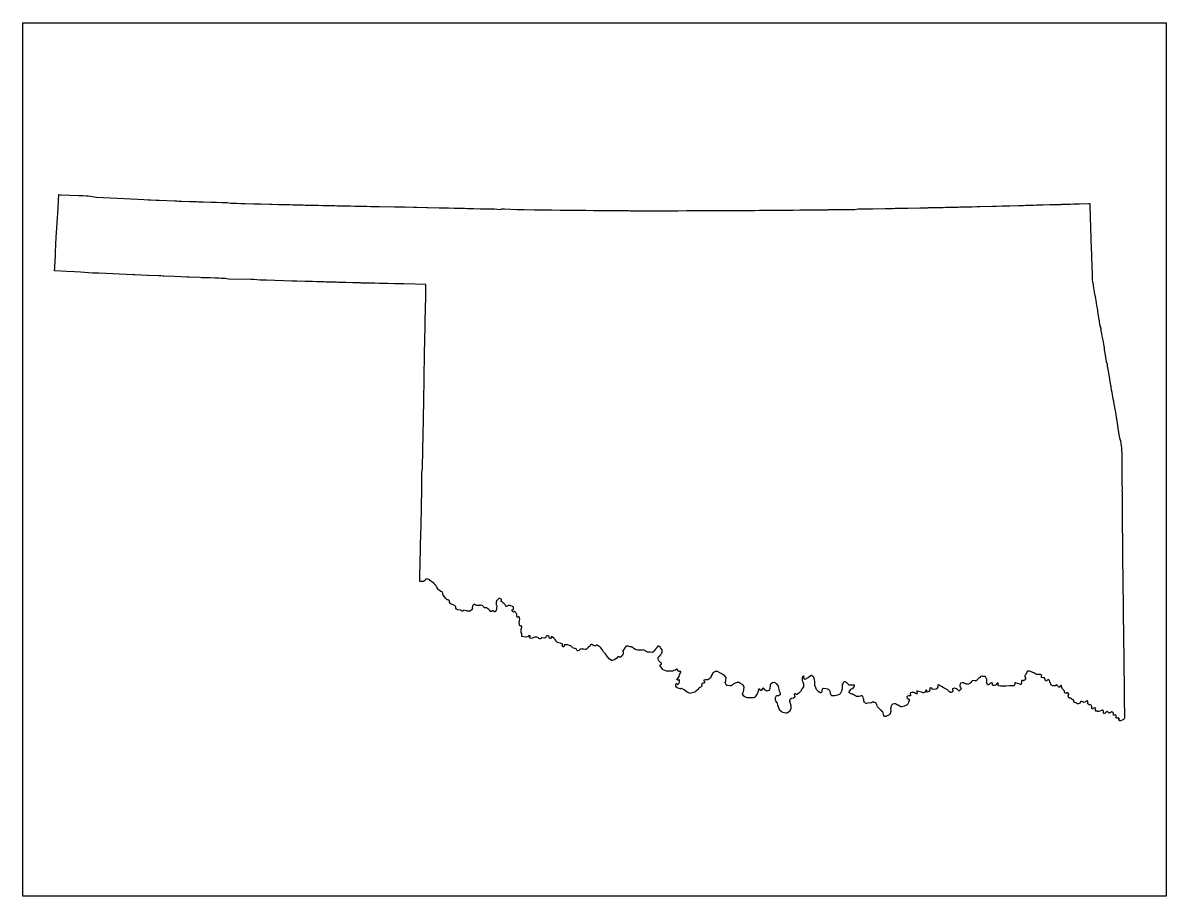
# Model space of a CAD drawing. Extents: x 0.1 to 10.9, y 0.1 to 8.4.
import ezdxf

# ---------------------------------------------------------------- set-up
doc = ezdxf.new("R2010")
doc.units = 0
doc.header["$MEASUREMENT"] = 0
doc.layers.add('STATE', color=7, linetype='CONTINUOUS')

# ---------------------------------------------------------------- blocks, each defined once
blk = doc.blocks.new('BLOCK_2')
at = {"layer": 'STATE'}
blk.add_lwpolyline([(0.093, 0.099), (0.093, 8.373), (10.92, 8.373), (10.92, 0.099), (0.093, 0.099)], dxfattribs=at)
at = {"layer": 'STATE', "color": 2}
for points in [[(1.53, 5.97), (1.427, 5.973), (1.423, 5.973), (1.42, 5.973), (1.4, 5.976), (1.377, 5.976), (1.28, 5.98), (1.273, 5.98), (1.153, 5.986), (1.14, 5.986), (0.813, 6), (0.753, 6.003), (0.64, 6.01), (0.583, 6.013), (0.51, 6.016), (0.393, 6.023), (0.397, 6.053), (0.397, 6.06), (0.4, 6.116), (0.403, 6.17), (0.403, 6.193), (0.407, 6.276), (0.41, 6.34), (0.427, 6.616), (0.427, 6.62), (0.433, 6.746), (0.45, 6.743), (0.457, 6.743), (0.62, 6.736), (0.65, 6.736), (0.66, 6.736), (0.693, 6.733), (0.713, 6.733), (0.733, 6.73), (0.787, 6.723), (0.987, 6.713), (1.183, 6.703), (1.24, 6.7), (1.283, 6.696), (1.293, 6.696), (1.303, 6.696), (1.357, 6.693), (1.383, 6.693), (1.533, 6.686), (1.55, 6.686), (1.567, 6.683), (1.597, 6.683), (1.673, 6.68), (1.707, 6.68), (1.71, 6.68), (1.717, 6.68), (1.737, 6.68), (1.757, 6.676), (1.8, 6.676), (1.877, 6.673), (1.927, 6.673), (1.98, 6.67), (2.027, 6.67), (2.063, 6.666), (2.07, 6.666), (2.117, 6.666), (2.157, 6.663), (2.197, 6.663), (2.28, 6.66), (2.323, 6.66), (2.343, 6.66), (2.347, 6.66), (2.433, 6.656), (2.453, 6.656), (2.513, 6.653), (2.517, 6.653), (2.573, 6.653), (2.623, 6.653), (2.65, 6.65), (2.657, 6.65), (2.683, 6.65), (2.7, 6.65), (2.747, 6.65), (2.767, 6.646), (2.81, 6.646), (2.827, 6.646), (2.873, 6.646), (2.89, 6.646), (2.93, 6.643), (2.937, 6.643), (2.98, 6.643), (2.987, 6.643), (3.037, 6.643), (3.043, 6.643), (3.047, 6.643), (3.07, 6.64), (3.12, 6.64), (3.14, 6.64), (3.19, 6.64), (3.193, 6.64), (3.237, 6.636), (3.24, 6.636), (3.283, 6.636), (3.313, 6.636), (3.35, 6.636), (3.387, 6.633), (3.42, 6.633), (3.467, 6.633), (3.613, 6.63), (3.693, 6.63), (3.7, 6.63), (3.703, 6.63), (3.71, 6.63), (3.793, 6.626), (3.823, 6.626), (3.92, 6.623), (3.923, 6.623), (3.927, 6.623), (3.933, 6.623), (4.037, 6.62), (4.073, 6.62), (4.123, 6.62), (4.177, 6.616), (4.19, 6.616), (4.25, 6.616), (4.277, 6.616), (4.303, 6.613), (4.327, 6.613), (4.337, 6.613), (4.363, 6.613), (4.423, 6.61), (4.443, 6.61), (4.46, 6.61), (4.5, 6.61), (4.503, 6.61), (4.507, 6.61), (4.51, 6.61), (4.527, 6.61), (4.56, 6.61), (4.617, 6.606), (4.63, 6.61), (4.653, 6.61), (4.77, 6.606), (4.803, 6.606), (4.83, 6.606), (4.833, 6.606), (4.84, 6.606), (4.94, 6.603), (4.947, 6.603), (5.033, 6.603), (5.04, 6.603), (5.057, 6.603), (5.077, 6.603), (5.09, 6.603), (5.1, 6.603), (5.18, 6.6), (5.23, 6.6), (5.243, 6.6), (5.31, 6.6), (5.327, 6.6), (5.333, 6.6), (5.37, 6.6), (5.42, 6.6), (5.423, 6.6), (5.497, 6.596), (5.533, 6.596), (5.623, 6.596), (5.69, 6.596), (5.7, 6.596), (5.767, 6.596), (5.77, 6.596), (5.78, 6.596), (5.833, 6.596), (5.843, 6.593), (5.853, 6.593), (5.98, 6.593), (6, 6.593), (6.013, 6.593), (6.033, 6.593), (6.05, 6.593), (6.083, 6.593), (6.107, 6.593), (6.127, 6.593), (6.203, 6.593), (6.21, 6.593), (6.217, 6.593), (6.22, 6.593), (6.257, 6.593), (6.297, 6.593), (6.38, 6.596), (6.4, 6.596), (6.487, 6.596), (6.507, 6.596), (6.51, 6.596), (6.527, 6.596), (6.61, 6.596), (6.617, 6.596), (6.663, 6.596), (6.68, 6.596), (6.713, 6.596), (6.717, 6.596), (6.743, 6.596), (6.763, 6.596), (6.787, 6.596), (6.807, 6.596), (6.87, 6.596), (6.883, 6.596), (6.973, 6.596), (6.987, 6.596), (6.997, 6.596), (7, 6.596), (7.023, 6.596), (7.07, 6.6), (7.123, 6.6), (7.187, 6.6), (7.24, 6.6), (7.25, 6.6), (7.26, 6.6), (7.28, 6.6), (7.3, 6.6), (7.303, 6.6), (7.37, 6.6), (7.377, 6.6), (7.387, 6.6), (7.45, 6.603), (7.46, 6.603), (7.497, 6.603), (7.51, 6.603), (7.513, 6.603), (7.517, 6.603), (7.533, 6.603), (7.537, 6.603), (7.567, 6.603), (7.577, 6.603), (7.627, 6.603), (7.66, 6.603), (7.663, 6.603), (7.713, 6.603), (7.723, 6.606), (7.73, 6.606), (7.733, 6.606), (7.76, 6.606), (7.763, 6.606), (7.86, 6.606), (7.943, 6.606), (7.973, 6.606), (8.003, 6.61), (8.103, 6.61), (8.127, 6.61), (8.143, 6.61), (8.26, 6.613), (8.263, 6.613), (8.267, 6.613), (8.313, 6.613), (8.333, 6.613), (8.353, 6.616), (8.37, 6.616), (8.407, 6.616), (8.41, 6.616), (8.413, 6.616), (8.417, 6.616), (8.42, 6.616), (8.423, 6.616), (8.477, 6.616), (8.587, 6.62), (8.627, 6.62), (8.66, 6.62), (8.67, 6.623), (8.69, 6.623), (8.73, 6.623), (8.733, 6.623), (8.74, 6.623), (8.797, 6.623), (8.81, 6.623), (8.833, 6.626), (8.857, 6.626), (8.867, 6.626), (8.883, 6.626), (8.887, 6.626), (8.913, 6.626), (8.92, 6.626), (8.923, 6.626), (8.94, 6.626), (8.95, 6.626), (8.967, 6.63), (8.977, 6.63), (9.003, 6.63), (9.007, 6.63), (9.017, 6.63), (9.02, 6.63), (9.023, 6.63), (9.027, 6.63), (9.033, 6.63), (9.037, 6.63), (9.05, 6.63), (9.067, 6.63), (9.083, 6.63), (9.13, 6.633), (9.143, 6.633), (9.157, 6.633), (9.277, 6.636), (9.307, 6.636), (9.313, 6.636), (9.367, 6.64), (9.37, 6.64), (9.377, 6.64), (9.417, 6.64), (9.423, 6.64), (9.44, 6.64), (9.523, 6.643), (9.543, 6.643), (9.567, 6.643), (9.57, 6.643), (9.587, 6.646), (9.667, 6.646), (9.693, 6.65), (9.707, 6.65), (9.717, 6.65), (9.737, 6.65), (9.743, 6.65), (9.757, 6.65), (9.82, 6.653), (9.863, 6.653), (9.87, 6.653), (9.88, 6.653), (9.923, 6.653), (9.927, 6.653), (9.93, 6.656), (9.933, 6.656), (9.937, 6.656), (9.947, 6.656), (9.96, 6.656), (9.973, 6.656), (10.01, 6.656), (10.043, 6.66), (10.047, 6.66), (10.053, 6.66), (10.057, 6.66), (10.063, 6.66), (10.073, 6.66), (10.087, 6.66), (10.097, 6.66), (10.1, 6.66), (10.187, 6.663), (10.197, 6.663), (10.197, 6.66), (10.197, 6.656), (10.197, 6.593), (10.2, 6.586), (10.2, 6.576), (10.2, 6.563), (10.2, 6.56), (10.2, 6.55), (10.2, 6.536), (10.2, 6.516), (10.2, 6.49), (10.203, 6.476), (10.203, 6.446), (10.203, 6.443), (10.203, 6.44), (10.203, 6.436), (10.203, 6.423), (10.203, 6.42), (10.203, 6.41), (10.203, 6.406), (10.207, 6.36), (10.207, 6.333), (10.207, 6.326), (10.207, 6.313), (10.21, 6.243), (10.21, 6.233), (10.213, 6.186), (10.213, 6.183), (10.213, 6.166), (10.213, 6.16), (10.213, 6.123), (10.213, 6.12), (10.217, 6.103), (10.217, 6.096), (10.217, 6.083), (10.217, 6.053), (10.217, 6.04), (10.22, 6.016), (10.22, 6.01), (10.22, 5.993), (10.22, 5.99), (10.22, 5.966), (10.22, 5.963), (10.22, 5.94), (10.223, 5.916), (10.227, 5.906), (10.23, 5.893), (10.23, 5.883), (10.24, 5.826), (10.243, 5.803), (10.243, 5.8), (10.247, 5.786), (10.247, 5.776), (10.25, 5.763), (10.257, 5.723), (10.257, 5.716), (10.257, 5.713), (10.26, 5.696), (10.27, 5.65), (10.27, 5.636), (10.273, 5.623), (10.273, 5.62), (10.277, 5.596), (10.28, 5.58), (10.28, 5.576), (10.283, 5.563), (10.287, 5.556), (10.287, 5.553), (10.287, 5.55), (10.287, 5.536), (10.29, 5.526), (10.29, 5.523), (10.293, 5.5), (10.297, 5.49), (10.297, 5.486), (10.297, 5.483), (10.297, 5.48), (10.3, 5.476), (10.3, 5.473), (10.3, 5.47), (10.303, 5.46), (10.303, 5.453), (10.303, 5.45), (10.307, 5.436), (10.307, 5.426), (10.307, 5.423), (10.31, 5.406), (10.32, 5.366), (10.327, 5.33), (10.333, 5.293), (10.333, 5.276), (10.34, 5.243), (10.343, 5.229), (10.343, 5.223), (10.347, 5.213), (10.347, 5.199), (10.353, 5.169), (10.353, 5.166), (10.36, 5.139), (10.36, 5.136), (10.363, 5.126), (10.363, 5.123), (10.363, 5.119), (10.367, 5.089), (10.37, 5.083), (10.37, 5.079), (10.37, 5.076), (10.383, 4.996), (10.383, 4.993), (10.387, 4.976), (10.39, 4.966), (10.39, 4.953), (10.393, 4.939), (10.393, 4.933), (10.397, 4.933), (10.397, 4.923), (10.397, 4.919), (10.397, 4.916), (10.403, 4.883), (10.407, 4.873), (10.407, 4.869), (10.41, 4.856), (10.413, 4.826), (10.413, 4.823), (10.42, 4.793), (10.423, 4.779), (10.437, 4.696), (10.44, 4.683), (10.447, 4.633), (10.45, 4.623), (10.45, 4.616), (10.457, 4.583), (10.46, 4.556), (10.46, 4.553), (10.463, 4.543), (10.463, 4.533), (10.47, 4.493), (10.47, 4.489), (10.483, 4.426), (10.487, 4.416), (10.49, 4.383), (10.497, 4.349), (10.5, 4.343), (10.497, 4.339), (10.497, 4.333), (10.497, 4.323), (10.497, 4.316), (10.5, 4.306), (10.5, 4.303), (10.5, 4.299), (10.5, 4.296), (10.5, 4.283), (10.5, 4.279), (10.5, 4.276), (10.5, 4.273), (10.5, 4.263), (10.5, 4.246), (10.5, 4.236), (10.5, 4.229), (10.5, 4.226), (10.5, 4.219), (10.5, 4.216), (10.5, 4.196), (10.5, 4.193), (10.5, 4.186), (10.5, 4.176), (10.5, 4.169), (10.5, 4.163), (10.5, 4.146), (10.5, 4.133), (10.5, 4.123), (10.5, 4.116), (10.5, 4.106), (10.5, 4.099), (10.5, 4.093), (10.5, 4.076), (10.5, 4.073), (10.5, 4.063), (10.5, 4.056), (10.5, 4.053), (10.5, 4.043), (10.5, 4.039), (10.5, 4.019), (10.5, 4.016), (10.5, 4.009), (10.503, 3.956), (10.5, 3.943), (10.503, 3.933), (10.503, 3.859), (10.503, 3.799), (10.503, 3.773), (10.503, 3.766), (10.503, 3.739), (10.503, 3.673), (10.503, 3.619), (10.503, 3.616), (10.503, 3.609), (10.503, 3.603), (10.503, 3.589), (10.503, 3.569), (10.503, 3.566), (10.503, 3.559), (10.503, 3.556), (10.507, 3.523), (10.507, 3.519), (10.507, 3.456), (10.507, 3.429), (10.507, 3.396), (10.507, 3.393), (10.507, 3.389), (10.507, 3.386), (10.507, 3.376), (10.507, 3.343), (10.507, 3.326), (10.507, 3.316), (10.507, 3.306), (10.507, 3.253), (10.507, 3.239), (10.507, 3.209), (10.51, 3.189), (10.51, 3.112), (10.51, 3.109), (10.51, 3.093), (10.51, 3.062), (10.51, 3.056), (10.51, 2.966), (10.513, 2.946), (10.513, 2.926), (10.513, 2.919), (10.513, 2.902), (10.513, 2.866), (10.513, 2.862), (10.513, 2.839), (10.513, 2.829), (10.513, 2.679), (10.517, 2.662), (10.517, 2.629), (10.517, 2.622), (10.517, 2.592), (10.517, 2.549), (10.517, 2.542), (10.517, 2.509), (10.517, 2.466), (10.52, 2.426), (10.52, 2.402), (10.52, 2.349), (10.52, 2.346), (10.52, 2.256), (10.52, 2.249), (10.52, 2.232), (10.52, 2.226), (10.523, 2.146), (10.523, 2.109), (10.523, 2.102), (10.523, 2.069), (10.523, 2.059), (10.523, 2.029), (10.523, 2.019), (10.523, 2.009), (10.523, 1.962), (10.523, 1.959), (10.523, 1.956), (10.523, 1.932), (10.523, 1.919), (10.523, 1.906), (10.523, 1.899), (10.527, 1.869), (10.527, 1.862), (10.527, 1.829), (10.527, 1.812), (10.527, 1.792), (10.523, 1.779), (10.52, 1.772), (10.517, 1.772), (10.503, 1.766), (10.487, 1.759), (10.483, 1.759), (10.477, 1.762), (10.473, 1.766), (10.473, 1.772), (10.477, 1.776), (10.477, 1.779), (10.473, 1.782), (10.47, 1.789), (10.463, 1.789), (10.457, 1.786), (10.45, 1.786), (10.447, 1.789), (10.443, 1.792), (10.447, 1.799), (10.447, 1.806), (10.447, 1.809), (10.44, 1.816), (10.43, 1.812), (10.423, 1.812), (10.42, 1.816), (10.42, 1.819), (10.423, 1.826), (10.423, 1.829), (10.42, 1.832), (10.413, 1.839), (10.41, 1.846), (10.403, 1.846), (10.397, 1.842), (10.393, 1.839), (10.39, 1.836), (10.383, 1.836), (10.377, 1.836), (10.373, 1.839), (10.37, 1.842), (10.367, 1.842), (10.367, 1.846), (10.36, 1.849), (10.353, 1.842), (10.35, 1.836), (10.347, 1.836), (10.343, 1.832), (10.333, 1.829), (10.33, 1.829), (10.327, 1.832), (10.327, 1.836), (10.327, 1.846), (10.327, 1.849), (10.327, 1.852), (10.327, 1.856), (10.323, 1.856), (10.32, 1.862), (10.313, 1.862), (10.283, 1.849), (10.277, 1.849), (10.273, 1.849), (10.27, 1.852), (10.253, 1.852), (10.25, 1.856), (10.25, 1.859), (10.25, 1.866), (10.25, 1.869), (10.253, 1.872), (10.25, 1.879), (10.243, 1.882), (10.24, 1.882), (10.237, 1.882), (10.233, 1.879), (10.233, 1.876), (10.23, 1.869), (10.223, 1.872), (10.217, 1.876), (10.217, 1.879), (10.217, 1.886), (10.217, 1.892), (10.213, 1.902), (10.21, 1.909), (10.2, 1.912), (10.197, 1.912), (10.19, 1.912), (10.187, 1.916), (10.18, 1.922), (10.18, 1.932), (10.18, 1.936), (10.18, 1.939), (10.18, 1.942), (10.177, 1.946), (10.173, 1.949), (10.17, 1.949), (10.167, 1.946), (10.163, 1.946), (10.153, 1.936), (10.14, 1.932), (10.13, 1.939), (10.123, 1.942), (10.12, 1.942), (10.117, 1.942), (10.113, 1.942), (10.11, 1.939), (10.107, 1.929), (10.107, 1.926), (10.103, 1.926), (10.09, 1.922), (10.08, 1.922), (10.07, 1.926), (10.057, 1.932), (10.053, 1.932), (10.05, 1.936), (10.047, 1.939), (10.047, 1.946), (10.047, 1.949), (10.047, 1.952), (10.043, 1.959), (10.04, 1.959), (10.037, 1.959), (10.033, 1.959), (10.033, 1.962), (10.03, 1.962), (10.023, 1.969), (10.013, 1.976), (10.01, 1.976), (10.003, 1.976), (10.003, 1.979), (10, 1.979), (9.993, 1.989), (9.993, 1.992), (9.993, 1.996), (9.993, 1.999), (9.997, 2.009), (9.997, 2.016), (9.993, 2.016), (9.993, 2.022), (9.99, 2.026), (9.987, 2.026), (9.98, 2.026), (9.977, 2.022), (9.973, 2.022), (9.967, 2.022), (9.96, 2.026), (9.957, 2.032), (9.957, 2.039), (9.953, 2.046), (9.943, 2.059), (9.937, 2.059), (9.933, 2.076), (9.93, 2.092), (9.93, 2.096), (9.927, 2.096), (9.923, 2.096), (9.92, 2.092), (9.913, 2.082), (9.913, 2.079), (9.907, 2.079), (9.903, 2.079), (9.9, 2.082), (9.897, 2.089), (9.89, 2.096), (9.88, 2.102), (9.873, 2.092), (9.87, 2.092), (9.863, 2.092), (9.857, 2.092), (9.853, 2.092), (9.85, 2.092), (9.847, 2.092), (9.837, 2.096), (9.833, 2.096), (9.82, 2.129), (9.817, 2.142), (9.81, 2.149), (9.803, 2.149), (9.8, 2.149), (9.793, 2.146), (9.79, 2.139), (9.78, 2.136), (9.777, 2.142), (9.773, 2.146), (9.773, 2.152), (9.77, 2.162), (9.767, 2.166), (9.763, 2.166), (9.757, 2.166), (9.743, 2.169), (9.74, 2.172), (9.74, 2.179), (9.74, 2.182), (9.743, 2.192), (9.737, 2.196), (9.73, 2.199), (9.707, 2.199), (9.7, 2.199), (9.693, 2.199), (9.687, 2.202), (9.683, 2.206), (9.677, 2.209), (9.667, 2.216), (9.627, 2.229), (9.623, 2.232), (9.613, 2.232), (9.61, 2.229), (9.607, 2.229), (9.587, 2.196), (9.583, 2.189), (9.583, 2.186), (9.583, 2.182), (9.583, 2.176), (9.587, 2.166), (9.587, 2.159), (9.583, 2.149), (9.58, 2.146), (9.573, 2.142), (9.57, 2.139), (9.567, 2.142), (9.56, 2.142), (9.557, 2.142), (9.553, 2.142), (9.55, 2.139), (9.55, 2.136), (9.55, 2.126), (9.55, 2.122), (9.55, 2.116), (9.547, 2.109), (9.543, 2.102), (9.533, 2.106), (9.513, 2.112), (9.497, 2.119), (9.487, 2.119), (9.487, 2.109), (9.487, 2.106), (9.48, 2.096), (9.48, 2.092), (9.463, 2.092), (9.437, 2.092), (9.403, 2.089), (9.4, 2.089), (9.397, 2.086), (9.393, 2.089), (9.383, 2.089), (9.35, 2.089), (9.333, 2.092), (9.33, 2.096), (9.33, 2.102), (9.333, 2.112), (9.33, 2.112), (9.327, 2.116), (9.323, 2.116), (9.32, 2.116), (9.313, 2.106), (9.31, 2.102), (9.297, 2.096), (9.283, 2.096), (9.277, 2.099), (9.277, 2.102), (9.277, 2.112), (9.273, 2.119), (9.267, 2.119), (9.26, 2.116), (9.253, 2.112), (9.247, 2.106), (9.243, 2.106), (9.24, 2.102), (9.237, 2.102), (9.233, 2.102), (9.23, 2.102), (9.227, 2.106), (9.223, 2.116), (9.22, 2.122), (9.223, 2.132), (9.223, 2.142), (9.223, 2.152), (9.213, 2.172), (9.21, 2.176), (9.21, 2.179), (9.207, 2.179), (9.2, 2.179), (9.18, 2.179), (9.18, 2.182), (9.163, 2.179), (9.157, 2.169), (9.15, 2.166), (9.12, 2.139), (9.107, 2.139), (9.09, 2.142), (9.083, 2.139), (9.08, 2.136), (9.07, 2.122), (9.06, 2.112), (9.047, 2.106), (9.03, 2.106), (9.027, 2.106), (9.023, 2.109), (9.013, 2.112), (9.007, 2.116), (9.007, 2.119), (8.997, 2.119), (8.987, 2.119), (8.973, 2.116), (8.973, 2.112), (8.967, 2.102), (8.967, 2.099), (8.967, 2.089), (8.97, 2.086), (8.97, 2.082), (8.973, 2.079), (8.98, 2.062), (8.977, 2.059), (8.973, 2.052), (8.967, 2.049), (8.957, 2.042), (8.953, 2.046), (8.937, 2.062), (8.933, 2.062), (8.92, 2.069), (8.917, 2.069), (8.897, 2.062), (8.897, 2.059), (8.897, 2.052), (8.9, 2.049), (8.9, 2.042), (8.897, 2.039), (8.897, 2.036), (8.89, 2.032), (8.883, 2.029), (8.877, 2.029), (8.877, 2.032), (8.873, 2.032), (8.87, 2.036), (8.863, 2.042), (8.85, 2.052), (8.823, 2.066), (8.817, 2.069), (8.81, 2.076), (8.793, 2.086), (8.78, 2.092), (8.773, 2.099), (8.76, 2.102), (8.757, 2.102), (8.757, 2.099), (8.757, 2.096), (8.757, 2.092), (8.757, 2.089), (8.757, 2.086), (8.757, 2.082), (8.757, 2.079), (8.75, 2.066), (8.75, 2.062), (8.747, 2.062), (8.74, 2.059), (8.713, 2.056), (8.703, 2.059), (8.7, 2.069), (8.693, 2.072), (8.69, 2.072), (8.687, 2.069), (8.683, 2.069), (8.683, 2.066), (8.683, 2.062), (8.683, 2.056), (8.683, 2.049), (8.68, 2.046), (8.673, 2.039), (8.657, 2.032), (8.653, 2.036), (8.653, 2.039), (8.653, 2.046), (8.653, 2.049), (8.65, 2.049), (8.643, 2.049), (8.643, 2.046), (8.637, 2.032), (8.627, 2.029), (8.623, 2.026), (8.62, 2.026), (8.613, 2.029), (8.603, 2.032), (8.577, 2.039), (8.563, 2.042), (8.56, 2.042), (8.557, 2.039), (8.56, 2.036), (8.56, 2.032), (8.563, 2.026), (8.563, 2.019), (8.56, 2.016), (8.557, 2.016), (8.547, 2.019), (8.537, 2.026), (8.533, 2.029), (8.527, 2.029), (8.513, 2.029), (8.503, 2.026), (8.5, 2.026), (8.5, 2.022), (8.497, 2.016), (8.5, 1.999), (8.5, 1.996), (8.483, 1.996), (8.47, 1.992), (8.467, 1.989), (8.463, 1.986), (8.467, 1.976), (8.47, 1.972), (8.473, 1.969), (8.477, 1.969), (8.48, 1.966), (8.487, 1.966), (8.487, 1.952), (8.48, 1.932), (8.477, 1.926)], [(1.91, 5.953), (1.867, 5.956), (1.833, 5.956), (1.827, 5.956), (1.823, 5.956), (1.817, 5.956), (1.787, 5.956), (1.77, 5.96), (1.667, 5.963), (1.66, 5.963), (1.657, 5.963), (1.65, 5.963), (1.53, 5.97)], [(8.477, 1.926), (8.47, 1.916), (8.467, 1.912), (8.457, 1.906), (8.447, 1.902), (8.44, 1.899), (8.417, 1.892), (8.407, 1.892), (8.393, 1.902), (8.383, 1.909), (8.377, 1.909), (8.357, 1.922), (8.347, 1.922), (8.33, 1.919), (8.327, 1.916), (8.323, 1.912), (8.32, 1.906), (8.317, 1.899), (8.317, 1.896), (8.313, 1.889), (8.313, 1.886), (8.313, 1.882), (8.31, 1.872), (8.313, 1.859), (8.313, 1.852), (8.313, 1.849), (8.31, 1.846), (8.31, 1.836), (8.303, 1.826), (8.3, 1.819), (8.3, 1.816), (8.297, 1.816), (8.277, 1.806), (8.27, 1.802), (8.267, 1.802), (8.263, 1.802), (8.257, 1.802), (8.253, 1.802), (8.247, 1.809), (8.243, 1.812), (8.243, 1.822), (8.24, 1.836), (8.237, 1.842), (8.237, 1.846), (8.233, 1.846), (8.223, 1.859), (8.22, 1.862), (8.217, 1.862), (8.193, 1.886), (8.187, 1.892), (8.183, 1.899), (8.183, 1.902), (8.18, 1.916), (8.177, 1.919), (8.173, 1.922), (8.173, 1.926), (8.17, 1.929), (8.16, 1.932), (8.153, 1.936), (8.15, 1.936), (8.143, 1.936), (8.14, 1.936), (8.137, 1.936), (8.13, 1.929), (8.127, 1.929), (8.093, 1.926), (8.077, 1.922), (8.073, 1.926), (8.063, 1.936), (8.057, 1.946), (8.057, 1.956), (8.057, 1.959), (8.057, 1.962), (8.057, 1.966), (8.053, 1.969), (8.05, 1.979), (8.047, 1.989), (8.043, 1.992), (8.04, 1.996), (8.037, 1.996), (8.03, 1.996), (8.027, 1.992), (8.013, 1.989), (7.997, 1.989), (7.993, 1.989), (7.987, 1.989), (7.97, 2.002), (7.963, 2.006), (7.96, 2.009), (7.957, 2.009), (7.953, 2.009), (7.953, 2.012), (7.947, 2.012), (7.93, 2.019), (7.927, 2.022), (7.92, 2.026), (7.917, 2.026), (7.917, 2.029), (7.917, 2.036), (7.92, 2.036), (7.923, 2.042), (7.94, 2.062), (7.95, 2.066), (7.957, 2.069), (7.963, 2.079), (7.967, 2.082), (7.967, 2.086), (7.97, 2.089), (7.97, 2.092), (7.97, 2.096), (7.967, 2.099), (7.96, 2.099), (7.943, 2.099), (7.937, 2.099), (7.933, 2.099), (7.92, 2.099), (7.917, 2.099), (7.9, 2.116), (7.89, 2.122), (7.887, 2.126), (7.88, 2.129), (7.873, 2.129), (7.87, 2.129), (7.867, 2.126), (7.863, 2.122), (7.86, 2.119), (7.857, 2.109), (7.853, 2.102), (7.853, 2.099), (7.853, 2.082), (7.853, 2.072), (7.853, 2.066), (7.853, 2.062), (7.85, 2.052), (7.847, 2.042), (7.847, 2.039), (7.843, 2.032), (7.84, 2.029), (7.837, 2.022), (7.833, 2.016), (7.83, 2.012), (7.827, 2.009), (7.823, 2.009), (7.817, 2.006), (7.807, 2.002), (7.783, 1.996), (7.777, 1.996), (7.767, 1.996), (7.757, 1.996), (7.753, 1.996), (7.75, 1.999), (7.747, 2.002), (7.74, 2.019), (7.74, 2.029), (7.737, 2.042), (7.733, 2.046), (7.73, 2.049), (7.727, 2.052), (7.717, 2.059), (7.713, 2.059), (7.697, 2.062), (7.673, 2.066), (7.67, 2.066), (7.667, 2.062), (7.663, 2.056), (7.66, 2.049), (7.66, 2.036), (7.657, 2.029), (7.65, 2.026), (7.643, 2.026), (7.63, 2.036), (7.623, 2.042), (7.62, 2.046), (7.61, 2.056), (7.603, 2.072), (7.593, 2.096), (7.593, 2.106), (7.593, 2.119), (7.593, 2.122), (7.593, 2.129), (7.59, 2.152), (7.587, 2.162), (7.583, 2.169), (7.58, 2.176), (7.577, 2.176), (7.577, 2.179), (7.573, 2.179), (7.57, 2.182), (7.57, 2.186), (7.567, 2.186), (7.563, 2.189), (7.56, 2.189), (7.55, 2.182), (7.547, 2.182), (7.547, 2.179), (7.533, 2.172), (7.527, 2.166), (7.5, 2.152), (7.497, 2.156), (7.493, 2.156), (7.493, 2.162), (7.49, 2.172), (7.49, 2.176), (7.493, 2.182), (7.49, 2.182), (7.487, 2.182), (7.483, 2.179), (7.48, 2.179), (7.477, 2.176), (7.473, 2.172), (7.473, 2.169), (7.473, 2.162), (7.473, 2.159), (7.473, 2.152), (7.473, 2.149), (7.473, 2.146), (7.473, 2.142), (7.48, 2.129), (7.487, 2.109), (7.487, 2.089), (7.487, 2.082), (7.473, 2.066), (7.47, 2.059), (7.457, 2.039), (7.447, 2.029), (7.44, 2.019), (7.423, 2.009), (7.42, 2.009), (7.413, 2.012), (7.41, 2.016), (7.407, 2.016), (7.403, 2.016), (7.4, 2.012), (7.397, 2.009), (7.4, 2.006), (7.4, 1.999), (7.403, 1.992), (7.403, 1.989), (7.397, 1.982), (7.393, 1.979), (7.39, 1.976), (7.387, 1.976), (7.373, 1.972), (7.363, 1.966), (7.357, 1.959), (7.357, 1.956), (7.353, 1.952), (7.353, 1.949), (7.353, 1.946), (7.353, 1.942), (7.357, 1.939), (7.357, 1.936), (7.363, 1.916), (7.367, 1.906), (7.367, 1.896), (7.367, 1.886), (7.367, 1.872), (7.363, 1.869), (7.36, 1.862), (7.36, 1.859), (7.357, 1.856), (7.357, 1.852), (7.353, 1.849), (7.343, 1.842), (7.34, 1.839), (7.337, 1.839), (7.333, 1.836), (7.33, 1.836), (7.327, 1.832), (7.323, 1.832), (7.317, 1.832), (7.303, 1.836), (7.29, 1.839), (7.287, 1.842), (7.283, 1.842), (7.273, 1.849), (7.273, 1.852), (7.267, 1.859), (7.26, 1.862), (7.26, 1.866), (7.25, 1.889), (7.243, 1.909), (7.24, 1.926), (7.233, 1.932), (7.223, 1.949), (7.22, 1.956), (7.22, 1.962), (7.22, 1.966), (7.22, 1.979), (7.223, 1.986), (7.227, 1.992), (7.23, 1.996), (7.23, 1.999), (7.233, 1.999), (7.243, 1.999), (7.25, 1.999), (7.26, 2.006), (7.267, 2.012), (7.267, 2.022), (7.26, 2.042), (7.25, 2.086), (7.25, 2.092), (7.247, 2.092), (7.243, 2.096), (7.243, 2.099), (7.24, 2.102), (7.233, 2.109), (7.223, 2.112), (7.217, 2.119), (7.213, 2.122), (7.21, 2.122), (7.197, 2.119), (7.193, 2.119), (7.18, 2.109), (7.177, 2.106), (7.173, 2.106), (7.17, 2.102), (7.17, 2.099), (7.17, 2.096), (7.167, 2.062), (7.16, 2.049), (7.16, 2.046), (7.157, 2.046), (7.14, 2.042), (7.133, 2.046), (7.13, 2.046), (7.123, 2.049), (7.123, 2.052), (7.12, 2.052), (7.113, 2.062), (7.11, 2.066), (7.107, 2.069), (7.103, 2.069), (7.097, 2.066), (7.093, 2.062), (7.093, 2.059), (7.087, 2.049), (7.083, 2.046), (7.077, 2.046), (7.077, 2.049), (7.073, 2.059), (7.07, 2.059), (7.063, 2.059), (7.06, 2.059), (7.06, 2.056), (7.057, 2.049), (7.057, 2.039), (7.047, 2.016), (7.033, 1.996), (7.027, 1.986), (7.023, 1.982), (7.017, 1.979), (7.003, 1.979), (6.98, 1.979), (6.97, 1.979), (6.953, 1.979), (6.93, 1.986), (6.92, 1.992), (6.913, 2.002), (6.907, 2.012), (6.91, 2.022), (6.913, 2.029), (6.913, 2.032), (6.917, 2.039), (6.92, 2.052), (6.923, 2.082), (6.92, 2.089), (6.913, 2.099), (6.91, 2.102), (6.89, 2.112), (6.88, 2.119), (6.877, 2.122), (6.873, 2.122), (6.87, 2.122), (6.867, 2.122), (6.86, 2.126), (6.857, 2.122), (6.84, 2.116), (6.833, 2.112), (6.823, 2.106), (6.82, 2.106), (6.81, 2.099), (6.8, 2.092), (6.797, 2.092), (6.793, 2.092), (6.79, 2.092), (6.767, 2.096), (6.763, 2.096), (6.757, 2.099), (6.753, 2.102), (6.75, 2.109), (6.747, 2.116), (6.743, 2.119), (6.743, 2.122), (6.743, 2.126), (6.747, 2.129), (6.75, 2.136), (6.75, 2.139), (6.753, 2.172), (6.73, 2.196), (6.7, 2.212), (6.673, 2.226), (6.667, 2.226), (6.66, 2.226), (6.653, 2.229), (6.653, 2.226), (6.633, 2.219), (6.627, 2.216), (6.623, 2.206), (6.613, 2.186), (6.61, 2.179), (6.607, 2.176), (6.607, 2.172), (6.603, 2.166), (6.6, 2.162), (6.593, 2.159), (6.59, 2.156), (6.58, 2.149), (6.577, 2.149), (6.573, 2.149), (6.567, 2.149), (6.557, 2.149), (6.543, 2.146), (6.543, 2.139), (6.547, 2.132), (6.547, 2.122), (6.547, 2.119), (6.543, 2.116), (6.54, 2.116), (6.533, 2.116), (6.52, 2.109), (6.523, 2.102), (6.523, 2.092), (6.523, 2.089), (6.517, 2.082), (6.497, 2.072), (6.493, 2.066), (6.493, 2.062), (6.49, 2.059), (6.46, 2.036), (6.457, 2.032), (6.43, 2.026), (6.42, 2.022), (6.413, 2.019), (6.407, 2.022), (6.383, 2.032), (6.37, 2.042), (6.357, 2.052), (6.337, 2.062), (6.333, 2.062), (6.333, 2.066), (6.33, 2.066), (6.327, 2.066), (6.32, 2.062), (6.317, 2.062), (6.307, 2.066), (6.297, 2.069), (6.287, 2.076), (6.283, 2.079), (6.277, 2.089), (6.277, 2.092), (6.277, 2.096), (6.277, 2.099), (6.28, 2.112), (6.283, 2.112), (6.29, 2.106), (6.293, 2.102), (6.3, 2.106), (6.303, 2.109), (6.31, 2.116), (6.313, 2.129), (6.313, 2.136), (6.313, 2.142), (6.313, 2.146), (6.313, 2.149), (6.31, 2.149), (6.3, 2.146), (6.297, 2.146), (6.29, 2.149), (6.287, 2.152), (6.287, 2.156), (6.29, 2.159), (6.297, 2.162), (6.303, 2.169), (6.31, 2.179), (6.313, 2.196), (6.313, 2.199), (6.323, 2.222), (6.323, 2.226), (6.32, 2.226), (6.313, 2.226), (6.31, 2.226), (6.307, 2.226), (6.303, 2.232), (6.3, 2.232), (6.3, 2.236), (6.297, 2.239), (6.29, 2.249), (6.287, 2.249), (6.283, 2.249), (6.277, 2.242), (6.273, 2.239), (6.27, 2.239), (6.257, 2.236), (6.25, 2.232), (6.233, 2.232), (6.233, 2.229), (6.223, 2.229), (6.207, 2.229), (6.197, 2.232), (6.19, 2.232), (6.157, 2.242), (6.153, 2.246), (6.15, 2.249), (6.13, 2.282), (6.13, 2.286), (6.13, 2.289), (6.13, 2.292), (6.133, 2.292), (6.137, 2.296), (6.14, 2.296), (6.14, 2.299), (6.14, 2.306), (6.137, 2.309), (6.133, 2.312), (6.117, 2.329), (6.113, 2.336), (6.11, 2.346), (6.11, 2.359), (6.113, 2.362), (6.117, 2.366), (6.12, 2.369), (6.12, 2.372), (6.127, 2.376), (6.13, 2.382), (6.133, 2.386), (6.133, 2.389), (6.137, 2.389), (6.137, 2.392), (6.14, 2.399), (6.143, 2.402), (6.147, 2.409), (6.147, 2.416), (6.147, 2.426), (6.147, 2.429), (6.147, 2.432), (6.133, 2.452), (6.127, 2.462), (6.123, 2.462), (6.12, 2.466), (6.107, 2.466), (6.1, 2.459), (6.09, 2.449), (6.09, 2.446), (6.083, 2.439), (6.07, 2.419), (6.067, 2.416), (6.053, 2.406), (6.027, 2.409), (6.017, 2.409), (6.01, 2.412), (5.997, 2.416), (5.987, 2.422), (5.983, 2.426), (5.967, 2.432), (5.957, 2.429), (5.95, 2.429), (5.947, 2.429), (5.943, 2.429), (5.94, 2.429), (5.933, 2.429), (5.917, 2.429), (5.903, 2.432), (5.897, 2.436), (5.893, 2.436), (5.88, 2.446), (5.877, 2.449), (5.873, 2.452), (5.87, 2.456), (5.867, 2.459), (5.863, 2.459), (5.86, 2.459), (5.857, 2.462), (5.847, 2.462), (5.843, 2.462), (5.817, 2.469), (5.813, 2.469), (5.813, 2.466), (5.797, 2.459), (5.797, 2.456), (5.793, 2.452), (5.777, 2.426), (5.773, 2.419), (5.777, 2.416), (5.777, 2.392), (5.773, 2.386), (5.757, 2.366), (5.753, 2.362), (5.75, 2.362), (5.75, 2.359), (5.747, 2.362), (5.743, 2.362), (5.74, 2.366), (5.737, 2.366), (5.733, 2.366), (5.73, 2.366), (5.727, 2.362), (5.723, 2.362), (5.72, 2.362), (5.72, 2.359), (5.72, 2.356), (5.717, 2.356), (5.717, 2.352), (5.717, 2.349), (5.713, 2.349), (5.697, 2.339), (5.683, 2.336), (5.673, 2.332), (5.67, 2.332), (5.667, 2.332), (5.647, 2.346), (5.62, 2.379), (5.617, 2.386), (5.61, 2.396), (5.59, 2.416), (5.583, 2.429), (5.58, 2.436), (5.567, 2.452), (5.56, 2.459), (5.533, 2.476), (5.527, 2.476), (5.52, 2.469), (5.517, 2.469), (5.513, 2.469), (5.51, 2.469), (5.507, 2.469), (5.493, 2.476), (5.49, 2.476), (5.48, 2.482), (5.473, 2.482), (5.47, 2.479), (5.467, 2.472), (5.447, 2.456), (5.44, 2.449), (5.43, 2.439), (5.427, 2.439), (5.423, 2.436), (5.417, 2.436), (5.403, 2.439), (5.393, 2.439), (5.39, 2.442), (5.373, 2.439), (5.37, 2.439), (5.367, 2.436), (5.367, 2.432), (5.363, 2.429), (5.363, 2.426), (5.36, 2.426), (5.35, 2.422), (5.347, 2.422), (5.343, 2.426), (5.34, 2.429), (5.337, 2.436), (5.337, 2.439), (5.333, 2.439), (5.333, 2.442), (5.33, 2.442), (5.323, 2.446), (5.317, 2.446), (5.3, 2.452), (5.287, 2.466), (5.283, 2.469), (5.277, 2.472), (5.253, 2.479), (5.24, 2.479), (5.227, 2.479), (5.223, 2.479), (5.22, 2.479), (5.22, 2.476), (5.22, 2.466), (5.217, 2.462), (5.21, 2.462), (5.207, 2.462), (5.203, 2.469), (5.2, 2.469), (5.2, 2.472), (5.203, 2.476), (5.203, 2.482), (5.203, 2.486), (5.2, 2.489), (5.18, 2.496), (5.16, 2.502), (5.147, 2.509), (5.147, 2.512), (5.143, 2.516), (5.137, 2.522), (5.137, 2.526), (5.123, 2.542), (5.11, 2.552), (5.107, 2.556), (5.1, 2.556), (5.097, 2.556), (5.097, 2.552), (5.097, 2.546), (5.097, 2.542), (5.09, 2.539), (5.087, 2.539), (5.08, 2.542), (5.077, 2.546), (5.077, 2.552), (5.073, 2.562), (5.067, 2.566), (5.06, 2.569), (5.05, 2.562), (5.047, 2.556), (5.047, 2.552), (5.047, 2.549), (5.043, 2.546), (5.033, 2.542), (5.007, 2.546), (5.003, 2.546), (5.003, 2.542), (5, 2.539), (4.997, 2.536), (4.99, 2.536), (4.98, 2.539), (4.98, 2.542), (4.977, 2.542), (4.97, 2.549), (4.96, 2.552), (4.953, 2.552), (4.94, 2.552), (4.927, 2.546), (4.92, 2.542), (4.907, 2.539), (4.897, 2.542), (4.893, 2.546), (4.89, 2.549), (4.89, 2.552), (4.893, 2.556), (4.897, 2.559), (4.897, 2.566), (4.893, 2.566), (4.883, 2.566), (4.877, 2.559), (4.857, 2.552), (4.823, 2.559), (4.82, 2.559), (4.82, 2.562), (4.817, 2.566), (4.82, 2.572), (4.82, 2.579), (4.82, 2.582), (4.82, 2.586), (4.813, 2.596), (4.813, 2.602), (4.813, 2.629), (4.817, 2.646), (4.817, 2.656), (4.813, 2.656), (4.81, 2.656), (4.807, 2.659), (4.8, 2.659), (4.8, 2.666), (4.797, 2.666), (4.797, 2.672), (4.793, 2.696), (4.793, 2.699), (4.797, 2.706), (4.8, 2.719), (4.797, 2.736), (4.797, 2.739), (4.797, 2.742), (4.79, 2.746), (4.787, 2.746), (4.783, 2.742), (4.78, 2.742), (4.773, 2.742), (4.773, 2.746), (4.77, 2.749), (4.77, 2.762), (4.77, 2.769), (4.767, 2.776), (4.763, 2.782), (4.76, 2.789), (4.753, 2.796), (4.75, 2.796), (4.747, 2.789), (4.74, 2.789), (4.727, 2.802), (4.727, 2.806), (4.723, 2.809), (4.72, 2.812), (4.723, 2.812), (4.727, 2.812), (4.733, 2.812), (4.737, 2.816), (4.74, 2.816), (4.74, 2.819), (4.74, 2.832), (4.74, 2.836), (4.737, 2.839), (4.707, 2.852), (4.703, 2.852), (4.7, 2.852), (4.693, 2.852), (4.683, 2.846), (4.673, 2.842), (4.67, 2.842), (4.67, 2.846), (4.667, 2.846), (4.667, 2.849), (4.663, 2.852), (4.663, 2.856), (4.657, 2.862), (4.653, 2.866), (4.65, 2.872), (4.643, 2.876), (4.643, 2.879), (4.633, 2.886), (4.623, 2.892), (4.623, 2.896), (4.623, 2.899), (4.627, 2.902), (4.627, 2.906), (4.627, 2.909), (4.623, 2.912), (4.61, 2.919), (4.603, 2.919), (4.6, 2.919), (4.597, 2.916), (4.58, 2.896), (4.58, 2.892), (4.577, 2.892), (4.577, 2.882), (4.577, 2.869), (4.577, 2.859), (4.58, 2.856), (4.583, 2.842), (4.577, 2.809), (4.573, 2.799), (4.57, 2.796), (4.567, 2.796), (4.567, 2.792), (4.563, 2.792), (4.56, 2.792), (4.547, 2.806), (4.533, 2.796), (4.523, 2.796), (4.517, 2.806), (4.507, 2.816), (4.497, 2.822), (4.487, 2.829), (4.483, 2.829), (4.48, 2.829), (4.477, 2.829), (4.467, 2.832), (4.463, 2.832), (4.457, 2.842), (4.453, 2.846), (4.45, 2.849), (4.433, 2.856), (4.43, 2.856), (4.423, 2.852), (4.417, 2.852), (4.393, 2.852), (4.383, 2.856), (4.377, 2.859), (4.377, 2.862), (4.367, 2.862), (4.363, 2.862), (4.357, 2.859), (4.35, 2.846), (4.347, 2.832), (4.35, 2.822), (4.347, 2.819), (4.347, 2.816), (4.333, 2.802), (4.33, 2.799), (4.3, 2.799), (4.297, 2.802), (4.293, 2.802), (4.27, 2.809), (4.263, 2.802), (4.26, 2.799), (4.257, 2.799), (4.253, 2.799), (4.25, 2.799), (4.25, 2.802), (4.243, 2.806), (4.237, 2.809), (4.213, 2.812), (4.2, 2.819), (4.193, 2.826), (4.193, 2.832), (4.193, 2.836), (4.193, 2.839), (4.19, 2.842), (4.187, 2.846), (4.187, 2.849), (4.173, 2.856), (4.167, 2.859), (4.16, 2.862), (4.147, 2.869), (4.13, 2.886), (4.133, 2.892), (4.133, 2.896), (4.123, 2.902), (4.12, 2.906), (4.11, 2.906), (4.1, 2.919), (4.073, 2.952), (4.07, 2.966), (4.07, 2.969), (4.063, 2.982), (4.053, 2.986), (4.04, 2.996), (4.03, 3.002), (4.013, 3.026), (4.01, 3.029), (4.007, 3.036), (4.007, 3.039), (4.003, 3.042), (4.003, 3.046), (4, 3.046), (3.993, 3.056), (3.99, 3.056), (3.99, 3.059), (3.98, 3.066), (3.98, 3.069), (3.977, 3.069), (3.957, 3.082), (3.957, 3.086), (3.947, 3.089), (3.947, 3.096), (3.94, 3.099), (3.937, 3.099), (3.92, 3.106), (3.91, 3.102), (3.907, 3.099), (3.907, 3.096), (3.903, 3.093), (3.897, 3.086), (3.887, 3.079), (3.883, 3.079), (3.87, 3.079), (3.857, 3.079), (3.853, 3.079), (3.853, 3.093), (3.857, 3.296), (3.86, 3.349), (3.86, 3.446), (3.863, 3.503), (3.863, 3.506), (3.867, 3.759), (3.873, 3.983), (3.873, 4.013), (3.873, 4.113), (3.877, 4.149), (3.877, 4.153), (3.88, 4.329), (3.883, 4.469), (3.887, 4.616), (3.887, 4.623), (3.89, 4.799), (3.893, 4.993), (3.893, 4.996), (3.897, 5.249), (3.9, 5.36), (3.9, 5.406), (3.903, 5.463), (3.903, 5.546), (3.91, 5.78), (3.91, 5.893), (3.907, 5.893), (3.807, 5.896), (3.7, 5.9), (3.613, 5.9), (3.547, 5.903), (3.533, 5.903), (3.52, 5.903), (3.5, 5.903), (3.467, 5.903), (3.427, 5.906), (3.417, 5.906), (3.403, 5.906), (3.397, 5.906), (3.34, 5.906), (3.3, 5.906), (3.29, 5.91), (3.273, 5.91), (3.233, 5.91), (3.227, 5.91), (3.217, 5.91), (3.153, 5.913), (3.14, 5.913), (3.11, 5.913), (3.08, 5.913), (3.063, 5.916), (3.02, 5.916), (2.97, 5.916), (2.967, 5.916), (2.947, 5.92), (2.913, 5.92), (2.903, 5.92), (2.877, 5.92), (2.837, 5.923), (2.813, 5.923), (2.793, 5.923), (2.767, 5.923), (2.687, 5.926), (2.68, 5.926), (2.64, 5.926), (2.4, 5.936), (2.34, 5.936), (2.28, 5.94), (2.253, 5.94), (2.04, 5.946), (2.01, 5.95), (1.98, 5.95), (1.973, 5.95), (1.95, 5.953), (1.92, 5.953), (1.91, 5.953)]]:
    blk.add_lwpolyline(points, dxfattribs=at)

msp = doc.modelspace()

# ---------------------------------------------------------------- block references
at = {"layer": 'STATE'}
msp.add_blockref('BLOCK_2', (0, 0), dxfattribs=at)

doc.saveas('drawing.dxf')
